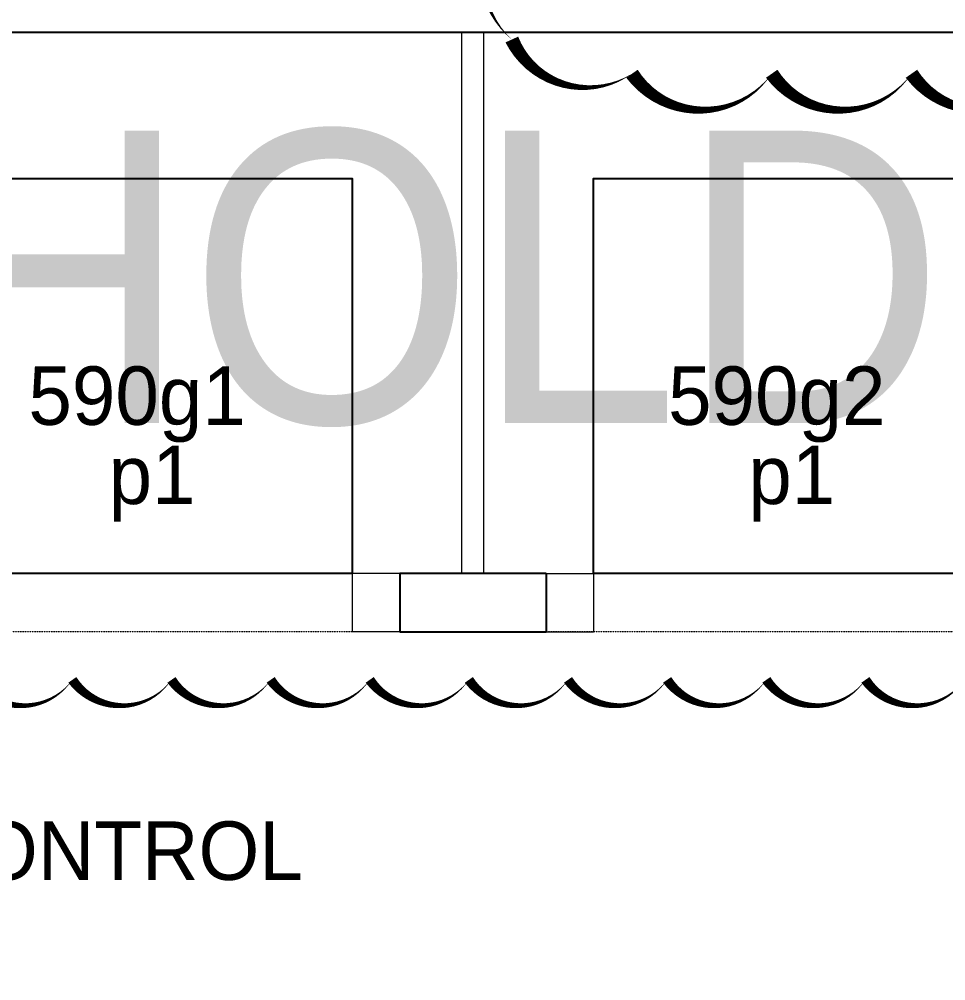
# Model space of a CAD drawing. Header units: metres. Extents: x -9891 to 773, y -8413 to 232.
# Drawn here: x -4241 to -3607, y -7712 to -7054 of the extents above; entities that cross this region are included whole.
import ezdxf

# ---------------------------------------------------------------- set-up
doc = ezdxf.new("R2010")
doc.units = ezdxf.units.M
doc.header["$LTSCALE"] = 0.01
doc.header["$MEASUREMENT"] = 0
doc.linetypes.add('DASHED2', pattern=[9.525, 6.35, -3.175])
doc.layers.get('0').update_dxf_attribs({"color": 30, "lineweight": 0})
for name, color, linetype, lineweight in [('Ag-040', 2, 'Continuous', 20), ('AG-Wall', 4, 'Continuous', 20), ('HOLD', 7, 'Continuous', 0), ('SP2-Flooring', 4, 'DASHED2', 9)]:
    doc.layers.add(name, color=color, linetype=linetype, lineweight=lineweight)
doc.layers.add('V-2_Column', color=160, linetype='Continuous')
doc.layers.add('V-5_Mechanical', color=222, linetype='Continuous')
doc.styles.add('$0$IIS IKEA SANS', font='')
doc.styles.add('ARIAL-ING', font='arial.ttf')
doc.styles.add('IIS IKEA SANS', font='')
doc.styles.get('$0$IIS IKEA SANS').set_extended_font_data('IKEA Sans')
doc.styles.get('IIS IKEA SANS').set_extended_font_data('IKEA Sans')

# ---------------------------------------------------------------- blocks, each defined once
blk = doc.blocks.new('Slab_9_1', base_point=(-85902.5, -46600))
at = {"layer": 'SP2-Flooring', "color": 209}
blk.add_lwpolyline([(-38980, -75100), (-38200, -75100), (-38200, -76100), (-33218.4, -76100), (-33218.4, -71000), (-33108.1, -71000), (-30850, -71000), (-30850, -67050), (-47400, -67050)], dxfattribs=at)

msp = doc.modelspace()

# ---------------------------------------------------------------- linework, layer by layer
at = {"linetype": 'Continuous'}
for p, q in [((-3938.44, -7433.09), (-3938.44, -7063.09)), ((-3923.44, -7433.09), (-3923.44, -7063.09))]:
    msp.add_line(p, q, dxfattribs=at)
at = {"layer": 'AG-Wall'}
for p, q in [((-4013.44, -7433.09), (-4013.44, -7473.09)), ((-3980.94, -7433.09), (-4013.44, -7433.09)), ((-3880.94, -7433.09), (-3848.44, -7433.09)), ((-3848.44, -7433.09), (-3848.44, -7473.09)), ((-3980.94, -7473.09), (-4013.44, -7473.09)), ((-3880.94, -7473.09), (-3848.44, -7473.09))]:
    msp.add_line(p, q, dxfattribs=at)
at = {"layer": 'HOLD'}
msp.add_lwpolyline([(-3894.33, -6561.72, 0, 9.56, -0.520567), (-3798.74, -6561.72, 0, 9.56, -0.520567), (-3703.14, -6561.72, 0, 9.56, -0.520567), (-3607.55, -6561.72, 0, 9.56, -0.520567), (-3511.95, -6561.72, 0, 9.56, -0.520567), (-3453.87, -6599.24, 0, 9.56, -0.520567), (-3453.87, -6694.83, 0, 9.56, -0.520567), (-3453.87, -6790.43, 0, 9.56, -0.520567), (-3453.87, -6886.02, 0, 9.56, -0.520567), (-3453.87, -6981.62, 0, 9.56, -0.520567), (-3453.87, -7077.22, 0, 9.56, -0.520567), (-3535.36, -7091.33, 0, 9.56, -0.520567), (-3630.95, -7091.33, 0, 9.56, -0.520567), (-3726.55, -7091.33, 0, 9.56, -0.520567), (-3822.15, -7091.33, 0, 9.56, -0.462282), (-3904.33, -7067.92, 0, 9.56, -0.517742), (-3894.33, -6972.33, 0, 9.56, -0.520567), (-3894.33, -6876.73, 0, 9.56, -0.520567), (-3894.33, -6781.13, 0, 9.56, -0.520567), (-3894.33, -6685.54, 0, 9.56, -0.520567)], format="xyseb", close=True, dxfattribs=at)
msp.add_lwpolyline([(-3403.77, -7018.69, 0, 6.78, -0.520567), (-3403.77, -7086.5, 0, 6.78, -0.520567), (-3403.77, -7154.32, 0, 6.78, -0.520567), (-3403.77, -7222.13, 0, 6.78, -0.520567), (-3403.77, -7289.95, 0, 6.78, -0.520567), (-3403.77, -7357.76, 0, 6.78, -0.520567), (-3403.77, -7425.57, 0, 6.78, -0.520567), (-3403.77, -7493.39, 0, 6.78, -0.520567), (-3459.03, -7505.94, 0, 6.78, -0.520567), (-3526.84, -7505.94, 0, 6.78, -0.520567), (-3594.66, -7505.94, 0, 6.78, -0.520567), (-3662.47, -7505.94, 0, 6.78, -0.520567), (-3730.28, -7505.94, 0, 6.78, -0.520567), (-3798.1, -7505.94, 0, 6.78, -0.520567), (-3865.91, -7505.94, 0, 6.78, -0.520567), (-3933.73, -7505.94, 0, 6.78, -0.520567), (-4001.54, -7505.94, 0, 6.78, -0.520567), (-4069.35, -7505.94, 0, 6.78, -0.520567), (-4137.17, -7505.94, 0, 6.78, -0.520567), (-4204.98, -7505.94, 0, 6.78, -0.520567), (-4272.8, -7505.94, 0, 6.78, -0.402006)], format="xyseb", dxfattribs=at)
at = {"layer": 'V-2_Column'}
for p, q in [((-3503.44, -7063.09), (-4358.44, -7063.09)), ((-3880.94, -7433.09), (-3980.94, -7433.09)), ((-3980.94, -7433.09), (-3980.94, -7473.09)), ((-3880.94, -7433.09), (-3880.94, -7473.09)), ((-3980.94, -7473.09), (-3880.94, -7473.09))]:
    msp.add_line(p, q, dxfattribs=at)
at = {"layer": 'V-5_Mechanical', "linetype": 'Continuous'}
for points in [[(-4013.44, -7433.09), (-4283.44, -7433.09), (-4283.44, -7163.09), (-4013.44, -7163.09)], [(-3578.44, -7433.09), (-3848.44, -7433.09), (-3848.44, -7163.09), (-3578.44, -7163.09)]]:
    msp.add_lwpolyline(points, close=True, dxfattribs=at)

# ---------------------------------------------------------------- block references
at = {"layer": 'SP2-Flooring', "color": 7, "linetype": 'Continuous', "lineweight": 20, "xscale": 0.1, "yscale": 0.1, "zscale": 0.1}
msp.add_blockref('Slab_9_1', (-8968.69, -5428.09), dxfattribs=at)

# ---------------------------------------------------------------- texts
at = {"layer": 'Ag-040'}
for s, style, p in [('590g1', '$0$IIS IKEA SANS', (-4235.02, -7331.5)), ('590g2', '$0$IIS IKEA SANS', (-3797.44, -7331.5)), ('p1', '$0$IIS IKEA SANS', (-4180.15, -7385.65)), ('p1', '$0$IIS IKEA SANS', (-3742.57, -7385.65)), ('SECURITY CONTROL', 'IIS IKEA SANS', (-4594.13, -7642.77))]:
    msp.add_text(s, height=40, dxfattribs=dict(at, style=style)).set_placement(p)
at = {"layer": 'HOLD', "style": 'ARIAL-ING', "width": 0.9}
msp.add_text('HOLD', height=200, dxfattribs=at).set_placement((-4306.8, -7330.21))

doc.saveas('drawing.dxf')
